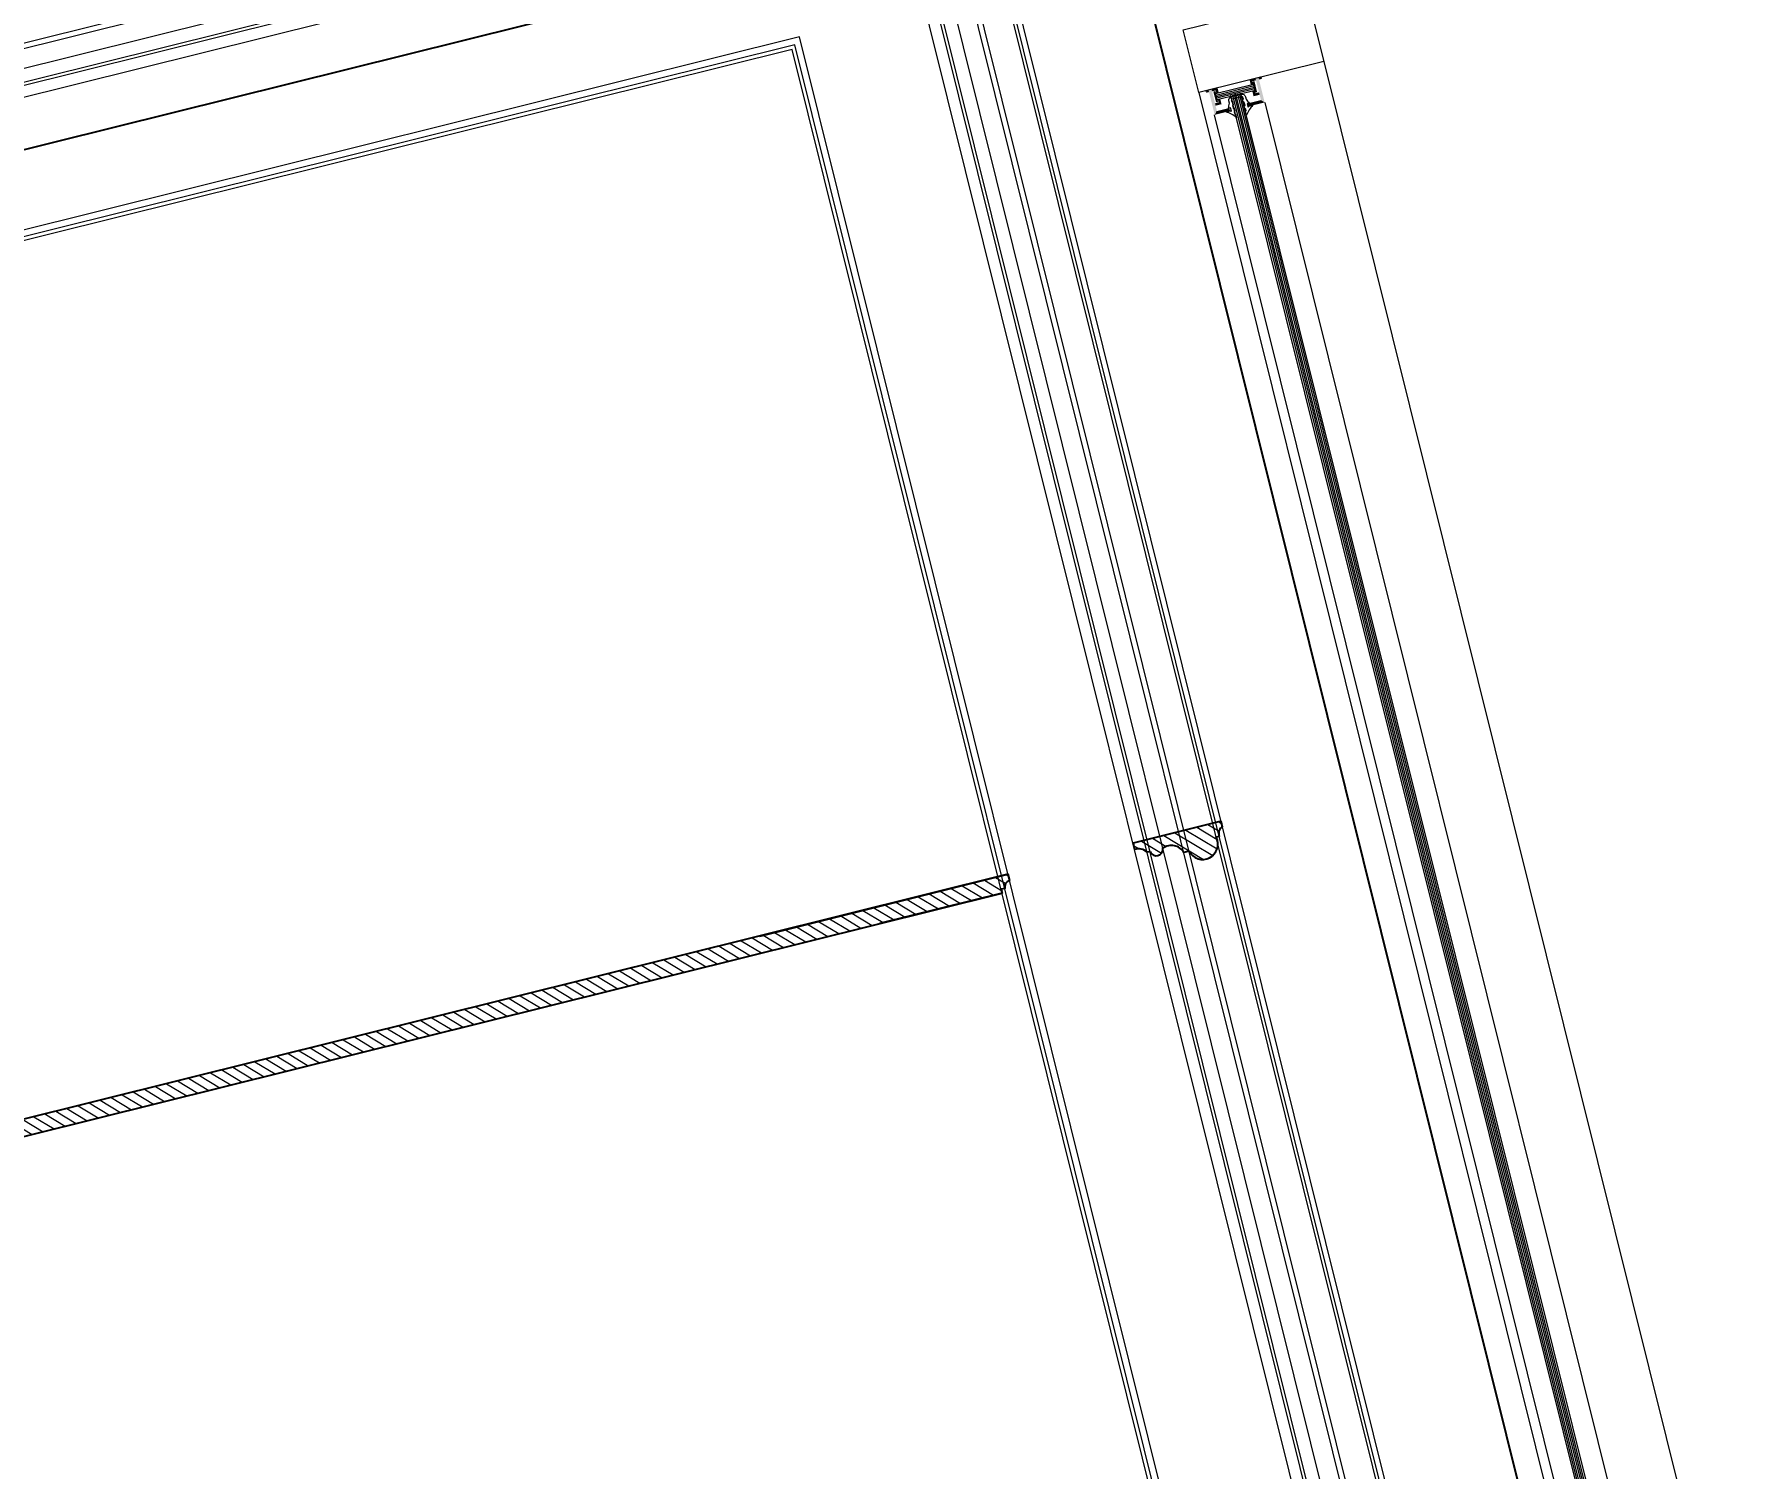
# Model space of a CAD drawing. Header units: inches. Extents: x 122939 to 389145, y 29603 to 529479.
# Drawn here: x 340154 to 341487, y 515883 to 516996 of the extents above; entities that cross this region are included whole.
import ezdxf

# ---------------------------------------------------------------- set-up
doc = ezdxf.new("R2010")
doc.units = ezdxf.units.IN
doc.header["$MEASUREMENT"] = 0
for name, color, linetype, lineweight in [('A-FLOR-SLAB', 7, 'Continuous', 40), ('A-GLAZ', 134, 'Continuous', 18), ('A-RNDR-ALUM', 1, 'Continuous', 9), ('A-RNDR-PT36', 253, 'Continuous', 20), ('CQ gypsum 2', 42, 'Continuous', 0), ('CQ Gypsum Hatch', 8, 'Continuous', 20)]:
    doc.layers.add(name, color=color, linetype=linetype, lineweight=lineweight)
for name, color, linetype in [('CQ Grg Gypsum', 41, 'Continuous'), ('CQ Plaster', 1, 'Continuous'), ('CQ wall section', 5, 'Continuous')]:
    doc.layers.add(name, color=color, linetype=linetype)
doc.styles.get("Standard").update_dxf_attribs({"font": 'arial.ttf'})
doc.dimstyles.new('CQ 20', dxfattribs={"dimscale": 0.2, "dimtxt": 150, "dimasz": 100, "dimexe": 100, "dimexo": 20, "dimgap": 80, "dimtad": 1, "dimdec": 0, "dimzin": 0, "dimdsep": 46, "dimtxsty": 'Standard', "dimblk": 'DOT', "dimcen": 100, "dimclrd": 1, "dimclre": 1, "dimclrt": 3, "dimadec": 0, "dimazin": 0, "dimtfac": 1, "dimtdec": 0, "dimtofl": 0, "dimtmove": 0, "dimatfit": 3, "dimfxl": 1, "dimtolj": 1, "dimtzin": 0, "dimlwd": -1, "dimarcsym": 0})

# ---------------------------------------------------------------- blocks, each defined once
blk = doc.blocks.new('GLAZ-2')
at = {"layer": 'A-GLAZ'}
for p, q in [((-26.3, 511.6, 0), (-26.3, 2391.7, 0)), ((-24.9, 511.6, 0), (-24.9, 2391.7, 0)), ((-23.6, 511.6, 0), (-23.6, 2391.7, 0)), ((-22.3, 511.6, 0), (-22.3, 2391.7, 0)), ((-20.9, 511.6, 0), (-20.9, 2391.7, 0)), ((-19.6, 511.6, 0), (-19.6, 2391.7, 0)), ((-18.3, 511.6, 0), (-18.3, 2391.7, 0))]:
    blk.add_line(p, q, dxfattribs=at)
at = {"layer": 'A-RNDR-ALUM'}
for p, q in [((-50, 2400), (-50, 500, 0)), ((-38.2, 2397.6, 0), (-37.5, 2397.6, 0)), ((-38.2, 2389.6, 0), (-38.2, 2397.6, 0)), ((-38.2, 2397.6, 0), (-37.5, 2397.6, 0)), ((-38.2, 2389.6, 0), (-38.2, 2397.6, 0)), ((-38.2, 2389.6, 0), (-37.5, 2389.6, 0)), ((-38.2, 2389.6, 0), (-37.5, 2389.6, 0)), ((-37.5, 2389.6, 0), (-37.5, 2397.6, 0)), ((-37.5, 2389.6, 0), (-37.5, 2397.6, 0)), ((-37.5, 2396, 0), (-7.1, 2396, 0)), ((-37.5, 2396, 0), (-7.1, 2396, 0)), ((-37.5, 2394.8, 0), (-7.1, 2394.8, 0)), ((-37.5, 2394.8, 0), (-7.1, 2394.8, 0)), ((-37.5, 2393.6, 0), (-7.1, 2393.6, 0)), ((-37.5, 2393.6, 0), (-7.1, 2393.6, 0)), ((-37.5, 2392.5, 0), (-7.1, 2392.5, 0)), ((-37.5, 2392.5, 0), (-7.1, 2392.5, 0)), ((-37.5, 2391.3, 0), (-7.1, 2391.3, 0)), ((-37.5, 2391.3, 0), (-7.1, 2391.3, 0)), ((-36, 2397.6, 0), (-35.3, 2397.6, 0)), ((-36, 2397.6, 0), (-35.3, 2397.6, 0)), ((-36, 2389.6, 0), (-35.3, 2389.6, 0)), ((-36, 2389.6, 0), (-35.3, 2389.6, 0)), ((-6.4, 2397.6, 0), (-7.1, 2397.6, 0)), ((-7.1, 2389.6, 0), (-7.1, 2397.6, 0)), ((-6.4, 2397.6, 0), (-7.1, 2397.6, 0)), ((-7.1, 2389.6, 0), (-7.1, 2397.6, 0)), ((-6.4, 2389.6, 0), (-7.1, 2389.6, 0)), ((-6.4, 2389.6, 0), (-7.1, 2389.6, 0)), ((-6.4, 2389.6, 0), (-6.4, 2397.6, 0)), ((-6.4, 2389.6, 0), (-6.4, 2397.6, 0)), ((50, 2400), (50, 500, 0))]:
    blk.add_line(p, q, dxfattribs=at)
blk.add_lwpolyline([(-50, 2450), (50, 2450), (50, 2400), (-50, 2400)], close=True, dxfattribs=at)
at = {"layer": 'A-RNDR-ALUM', "const_width": 0.928, "elevation": 0}
for points in [[(-43.7, 2398.9, -0.414214), (-44.2, 2399.3)], [(-43.7, 2398.9, -0.414214), (-44.2, 2399.3)], [(-0.7, 2398.8, 0.414214), (-0.2, 2399.3)], [(-0.7, 2398.8, 0.414214), (-0.2, 2399.3)]]:
    blk.add_lwpolyline(points, format="xyb", dxfattribs=at)
at = {"layer": 'A-RNDR-ALUM', "elevation": 0}
blk.add_lwpolyline([(-14, 2382.6), (-15.6, 2382.6), (-15.6, 2379.7, -0.015553), (-14.8, 2380.2), (-11.6, 2380.2, 0.104304), (-18.3, 2374.1), (-18.3, 2376.7, -0.016036), (-17.6, 2377.5), (-17.6, 2378.7), (-18.3, 2379.4), (-18.3, 2382.2), (-17.6, 2381.5), (-17.6, 2383.9), (-18.3, 2384.6), (-18.3, 2387.4), (-17.6, 2386.7), (-17.6, 2388, 0.414214), (-18.3, 2388.7), (-26.3, 2388.7, 0.414214), (-26.9, 2388), (-26.9, 2386.7), (-26.3, 2387.4), (-26.3, 2384.6), (-26.9, 2383.9), (-26.9, 2381.5), (-26.3, 2382.2), (-26.3, 2379.4), (-26.9, 2378.7), (-26.9, 2377.5, -0.016036), (-26.3, 2376.7), (-26.3, 2374.1, 0.104304), (-33, 2380.2), (-29.8, 2380.2, -0.015553), (-28.9, 2379.7), (-28.9, 2382.6), (-30.6, 2382.6, 0.021646), (-28.9, 2386.2), (-28.9, 2388, -0.414214), (-26.3, 2390.7), (-18.3, 2390.7, -0.414214), (-15.6, 2388), (-15.6, 2386.2, 0.021646)], format="xyb", close=True, dxfattribs=at)
at = {"layer": 'A-RNDR-ALUM'}
for points in [[(-44.6, 2400.3, 0), (-44.6, 2399.3, 0), (-42.2, 2400.3, 0), (-43.7, 2399.3, 0)], [(-44.6, 2400.3, 0), (-44.6, 2399.3, 0), (-42.2, 2400.3, 0), (-43.7, 2399.3, 0)], [(-42.2, 2400.3, 0), (-43.7, 2399.3, 0), (-42.2, 2398.4, 0), (-43.7, 2398.4, 0)], [(-42.2, 2400.3, 0), (-43.7, 2399.3, 0), (-42.2, 2398.4, 0), (-43.7, 2398.4, 0)], [(-36.9, 2398.4, 0), (-35, 2400.3, 0), (-39.8, 2398.4, 0), (-39.8, 2400.3, 0)], [(-36.9, 2398.4, 0), (-35, 2400.3, 0), (-39.8, 2398.4, 0), (-39.8, 2400.3, 0)], [(-36.9, 2396.3, 0), (-35, 2396.3, 0), (-36.9, 2398.4, 0), (-35, 2400.3, 0)], [(-36.9, 2396.3, 0), (-35, 2396.3, 0), (-36.9, 2398.4, 0), (-35, 2400.3, 0)], [(-7.5, 2398.4, 0), (-9.4, 2400.3, 0), (-4.6, 2398.4, 0), (-4.6, 2400.3, 0)], [(-7.5, 2396.3, 0), (-9.4, 2396.3, 0), (-7.5, 2398.4, 0), (-9.4, 2400.3, 0)], [(-7.5, 2396.3, 0), (-9.4, 2396.3, 0), (-7.5, 2398.4, 0), (-9.4, 2400.3, 0)], [(-7.5, 2398.4, 0), (-9.4, 2400.3, 0), (-4.6, 2398.4, 0), (-4.6, 2400.3, 0)], [(-2.2, 2400.3, 0), (-0.7, 2399.3, 0), (-2.2, 2398.4, 0), (-0.7, 2398.4, 0)], [(0.2, 2400.3, 0), (0.2, 2399.3, 0), (-2.2, 2400.3, 0), (-0.7, 2399.3, 0)], [(-2.2, 2400.3, 0), (-0.7, 2399.3, 0), (-2.2, 2398.4, 0), (-0.7, 2398.4, 0)], [(0.2, 2400.3, 0), (0.2, 2399.3, 0), (-2.2, 2400.3, 0), (-0.7, 2399.3, 0)], [(-39.8, 2386.9, 0), (-39.8, 2388.8, 0), (-35, 2386.9, 0), (-36.9, 2388.8, 0)], [(-39.8, 2386.9, 0), (-39.8, 2388.8, 0), (-35, 2386.9, 0), (-36.9, 2388.8, 0)], [(-36.9, 2390.9, 0), (-35, 2390.9, 0), (-36.9, 2388.8, 0), (-35, 2386.9, 0)], [(-36.9, 2390.9, 0), (-35, 2390.9, 0), (-36.9, 2388.8, 0), (-35, 2386.9, 0)], [(-7.5, 2390.9, 0), (-9.4, 2390.9, 0), (-7.5, 2388.8, 0), (-9.4, 2386.9, 0)], [(-7.5, 2390.9, 0), (-9.4, 2390.9, 0), (-7.5, 2388.8, 0), (-9.4, 2386.9, 0)], [(-4.6, 2386.9, 0), (-4.6, 2388.8, 0), (-9.4, 2386.9, 0), (-7.5, 2388.8, 0)], [(-4.6, 2386.9, 0), (-4.6, 2388.8, 0), (-9.4, 2386.9, 0), (-7.5, 2388.8, 0)], [(-40.6, 2382.6, 0), (-40.6, 2381.4, 0), (-29.9, 2382.6, 0), (-29.9, 2381.4, 0)], [(-40.6, 2382.6, 0), (-40.6, 2381.4, 0), (-29.9, 2382.6, 0), (-29.9, 2381.4, 0)], [(-40.6, 2381.4, 0), (-40.6, 2380.2, 0), (-29.9, 2381.4, 0), (-29.9, 2380.2, 0)], [(-40.6, 2381.4, 0), (-40.6, 2380.2, 0), (-29.9, 2381.4, 0), (-29.9, 2380.2, 0)], [(-4.3, 2382.6, 0), (-4.3, 2381.4, 0), (-15.1, 2382.6, 0), (-15.1, 2381.4, 0)], [(-4.3, 2382.6, 0), (-4.3, 2381.4, 0), (-15.1, 2382.6, 0), (-15.1, 2381.4, 0)], [(-4.3, 2381.4, 0), (-4.3, 2380.2, 0), (-15.1, 2381.4, 0), (-15.1, 2380.2, 0)], [(-4.3, 2381.4, 0), (-4.3, 2380.2, 0), (-15.1, 2381.4, 0), (-15.1, 2380.2, 0)]]:
    blk.add_solid(points, dxfattribs=at)
for points in [[(-42.2, 2380.2, 0), (-39.8, 2382.6, 0), (-42.2, 2400.3, 0), (-39.8, 2400.3, 0)], [(-42.2, 2380.2, 0), (-39.8, 2382.6, 0), (-42.2, 2400.3, 0), (-39.8, 2400.3, 0)], [(-4.6, 2382.6, 0), (-2.2, 2380.2, 0), (-4.6, 2400.3, 0), (-2.2, 2400.3, 0)], [(-4.6, 2382.6, 0), (-2.2, 2380.2, 0), (-4.6, 2400.3, 0), (-2.2, 2400.3, 0)], [(-42.2, 2380.2, 0), (-39.8, 2382.6, 0), (-40.1, 2380.2, 0), (-40.1, 2382.6, 0)], [(-42.2, 2380.2, 0), (-39.8, 2382.6, 0), (-40.1, 2380.2, 0), (-40.1, 2382.6, 0)], [(-2.2, 2380.2, 0), (-4.6, 2382.6, 0), (-4.3, 2380.2, 0), (-4.3, 2382.6, 0)], [(-2.2, 2380.2, 0), (-4.6, 2382.6, 0), (-4.3, 2380.2, 0), (-4.3, 2382.6, 0)]]:
    blk.add_trace(points, dxfattribs=at)
at = {"layer": 'A-RNDR-PT36'}
for p, q in [((-42.2, 520, 0), (-42.2, 2380.2, 0)), ((-2.2, 2380.2, 0), (-2.2, 520, 0))]:
    blk.add_line(p, q, dxfattribs=at)
blk = doc.blocks.new('section a and b')
at = {"layer": 'CQ Plaster', "color": 1, "ltscale": 0.03}
blk.add_line((126462.6, -26310.5, 0), (126462.6, -29190.5, 0), dxfattribs=at)
at = {"layer": 'A-FLOR-SLAB'}
blk.add_blockref('GLAZ-2', (126532.5, -29190.5, 0), dxfattribs=at)
blk = doc.blocks.new('_Dot')
at = {"color": 0, "linetype": 'ByBlock', "lineweight": -2}
blk.add_line((-0.5, 0), (-1, 0), dxfattribs=at)
at = {"color": 0, "linetype": 'ByBlock', "const_width": 0.5}
blk.add_lwpolyline([(-0.25, 0, 1), (0.25, 0, 1)], format="xyb", close=True, dxfattribs=at)
blk = doc.blocks.new('*D271')
at = {"color": 1, "lineweight": -2, "transparency": 16777216}
for p, q in [((339117, 516650.2), (341872.5, 517335.8)), ((339778, 514159), (342494.7, 514834.9))]:
    blk.add_line(p, q, dxfattribs=at)
at = {"color": 1, "transparency": 16777216}
blk.add_line((341857.9, 517311.6), (342470.5, 514849.5), dxfattribs=at)
at = {"layer": 'Defpoints', "color": 0, "transparency": 16777216}
for p in [(339113.1, 516649.3, 0), (342475.3, 514830.1), (339774.1, 514158, 0)]:
    blk.add_point(p, dxfattribs=at)
at = {"color": 1, "transparency": 16777216, "xscale": 20, "yscale": 20, "zscale": 20}
for p, rotation in [((341853.1, 517331), 103.9714232843947), ((342475.3, 514830.1), 283.9714232843947)]:
    blk.add_blockref('_Dot', p, dxfattribs=dict(at, rotation=rotation))
at = {"color": 3, "transparency": 16777216, "insert": (342194.6, 516088.1), "char_height": 30, "attachment_point": 5, "rotation": 283.9714}
blk.add_mtext('\\A1;2577', dxfattribs=at)

msp = doc.modelspace()

# ---------------------------------------------------------------- hatches: boundary and pattern name
at = {"layer": 'CQ Gypsum Hatch'}
h = msp.add_hatch(dxfattribs=at)
h.set_pattern_fill('ANSI31', color=256, scale=50, angle=283.971423, style=0)
h.set_pattern_definition([(328.9714233, (573630.355, 485503.21), (3.22165956, 5.35568947), [])])
edge = h.paths.add_edge_path()
edge.add_arc((341060.542, 516367.38), 11.879, 567.917513, 746.687745)
edge.add_line((341071.155, 516372.715), (341073.41, 516373.276))
edge.add_ellipse((341077.619, 516374.323), major_axis=(-1.577, 6.34), ratio=0.66380614, start_angle=0, end_angle=90, ccw=False)
edge.add_line((341076.042, 516380.664), (341074.934, 516385.114))
edge.add_line((341074.934, 516385.114), (341006.557, 516368.102))
edge.add_line((341006.557, 516368.102), (341007.789, 516363.15))
edge.add_arc((341010.962, 516353.949), 9.733, 407.892009, 469.026878, ccw=False)
edge.add_line((341017.488, 516361.17), (341019.796, 516361.744))
edge.add_arc((341024.638, 516363.508), 5.153, 560.015637, 727.92721)
edge.add_arc((341036.383, 516355.22), 11.184, 390.087299, 486.4262, ccw=False)
edge.add_spline(control_points=[(341046.06, 516360.826), (341047.389, 516361.157), (341048.717, 516361.487), (341050.045, 516361.818)], knot_values=[0, 0, 0, 0, 0.16719196, 0.16719196, 0.16719196, 0.16719196], degree=3, periodic=0)
h = msp.add_hatch(dxfattribs=at)
h.set_pattern_fill('ANSI31', color=256, scale=50, angle=283.971423, style=0)
h.set_pattern_definition([(328.9714233, (103309.939, 541366.7704), (3.22165956, 5.35568947), [])])
edge = h.paths.add_edge_path()
edge.add_line((340909.516, 516343.959), (339687.541, 516039.933))
edge.add_line((339687.541, 516039.933), (339688.749, 516035.081))
edge.add_arc((339689.825, 516030.021), 5.173, 15.855548, 102.006477, ccw=False)
edge.add_line((339694.801, 516031.435), (339697.712, 516032.159))
edge.add_line((339697.712, 516032.159), (339698.437, 516029.248))
edge.add_line((339698.437, 516029.248), (340904.898, 516329.413))

# ---------------------------------------------------------------- linework, layer by layer
at = {"layer": 'CQ Grg Gypsum'}
for p, q in [((341074.934, 516385.114, -0.006), (341006.557, 516368.102, -0.006)), ((341076.042, 516380.664, -0.006), (341074.934, 516385.114, -0.006)), ((341006.557, 516368.102, -0.006), (341007.789, 516363.15, -0.006)), ((341073.41, 516373.276, -0.006), (341071.155, 516372.715, -0.006)), ((341019.796, 516361.744, -0.006), (341017.488, 516361.17, -0.006))]:
    msp.add_line(p, q, dxfattribs=at)
at = {"layer": 'CQ Grg Gypsum', "elevation": -0.006}
for points in [[(340909.516, 516343.959), (339687.541, 516039.933), (339688.749, 516035.081, -0.39467141), (339694.801, 516031.435), (339697.712, 516032.159), (339698.437, 516029.248), (340904.898, 516329.413)], [(340717.02, 516296.066), (340909.516, 516343.959), (340910.723, 516339.106, 0.39467141), (340907.085, 516333.049), (340904.173, 516332.325), (340904.898, 516329.413), (340809.778, 516305.748)]]:
    msp.add_lwpolyline(points, format="xyb", dxfattribs=at)
at = {"layer": 'CQ Grg Gypsum'}
for centre, radius, start, end in [((341036.383, 516355.22, -0.006), 11.184, 30.087299, 126.4262), ((341060.542, 516367.38, -0.006), 11.879, 207.917513, 26.687753), ((341010.962, 516353.949, -0.006), 9.733, 47.892009, 109.026878), ((341024.638, 516363.508, -0.006), 5.153, 200.015637, 7.92721)]:
    msp.add_arc(centre, radius, start, end, dxfattribs=at)
msp.add_ellipse((341077.619, 516374.323, -0.006), major_axis=(-1.577, 6.34), ratio=0.66380614, start_param=0, end_param=1.57079633, dxfattribs=at)
msp.add_spline([(341050.045, 516361.818, -0.006), (341046.06, 516360.826, -0.006)], degree=3, dxfattribs=at)
at = {"layer": 'CQ gypsum 2', "elevation": -0.006}
for points in [[(339702.371, 515274.895), (341255.044, 515661.197), (340872.125, 517200.27), (339319.453, 516813.967)], [(339705.533, 515280.151), (341249.788, 515664.359), (340868.963, 517195.014), (339324.709, 516810.806)], [(339707.227, 515282.967), (341246.972, 515666.053), (340867.269, 517192.198), (339327.525, 516809.112)], [(339724.079, 515310.981), (341218.958, 515682.904), (340850.418, 517164.184), (339355.539, 516792.26)], [(339727.072, 515315.957), (341213.981, 515685.898), (340847.424, 517159.207), (339360.515, 516789.267)], [(339738.019, 515334.155), (341195.783, 515696.845), (340836.478, 517141.009), (339378.713, 516778.32)], [(339745.49, 515346.576), (341183.363, 515704.316), (340829.006, 517128.589), (339391.134, 516770.848)], [(339747.224, 515349.457), (341180.481, 515706.049), (340827.273, 517125.707), (339394.015, 516769.115)], [(339753.736, 515360.284), (341169.654, 515712.562), (340820.76, 517114.88), (339404.842, 516762.602)], [(339826.634, 515481.47), (341048.469, 515785.46), (340747.862, 516993.695), (339526.027, 516689.705)], [(339830.274, 515487.52), (341042.418, 515789.1), (340744.222, 516987.644), (339532.078, 516686.065)], [(339832.461, 515491.156), (341038.783, 515791.287), (340742.036, 516984.009), (339535.714, 516683.878)]]:
    msp.add_lwpolyline(points, close=True, dxfattribs=at)

# ---------------------------------------------------------------- block references
at = {"layer": 'CQ wall section', "color": 0, "rotation": 13.97142328298569}
msp.add_blockref('section a and b', (211848.651, 512410.809, 0.002), dxfattribs=at)

# ---------------------------------------------------------------- dimensions: what is measured, and where the dimension line sits
at = {"color": 4}
dim = msp.add_linear_dim(base=(342475.321, 514830.067, 0.002), p1=(339113.108, 516649.276, -0.006), p2=(339774.148, 514158.02, 0.002), angle=103.971423, dimstyle='CQ 20', dxfattribs=at)
dim.commit()
dim.dimension.update_dxf_attribs({"geometry": '*D271', "text_midpoint": (342194.6, 516088.085, 0.002)})

doc.saveas('drawing.dxf')
